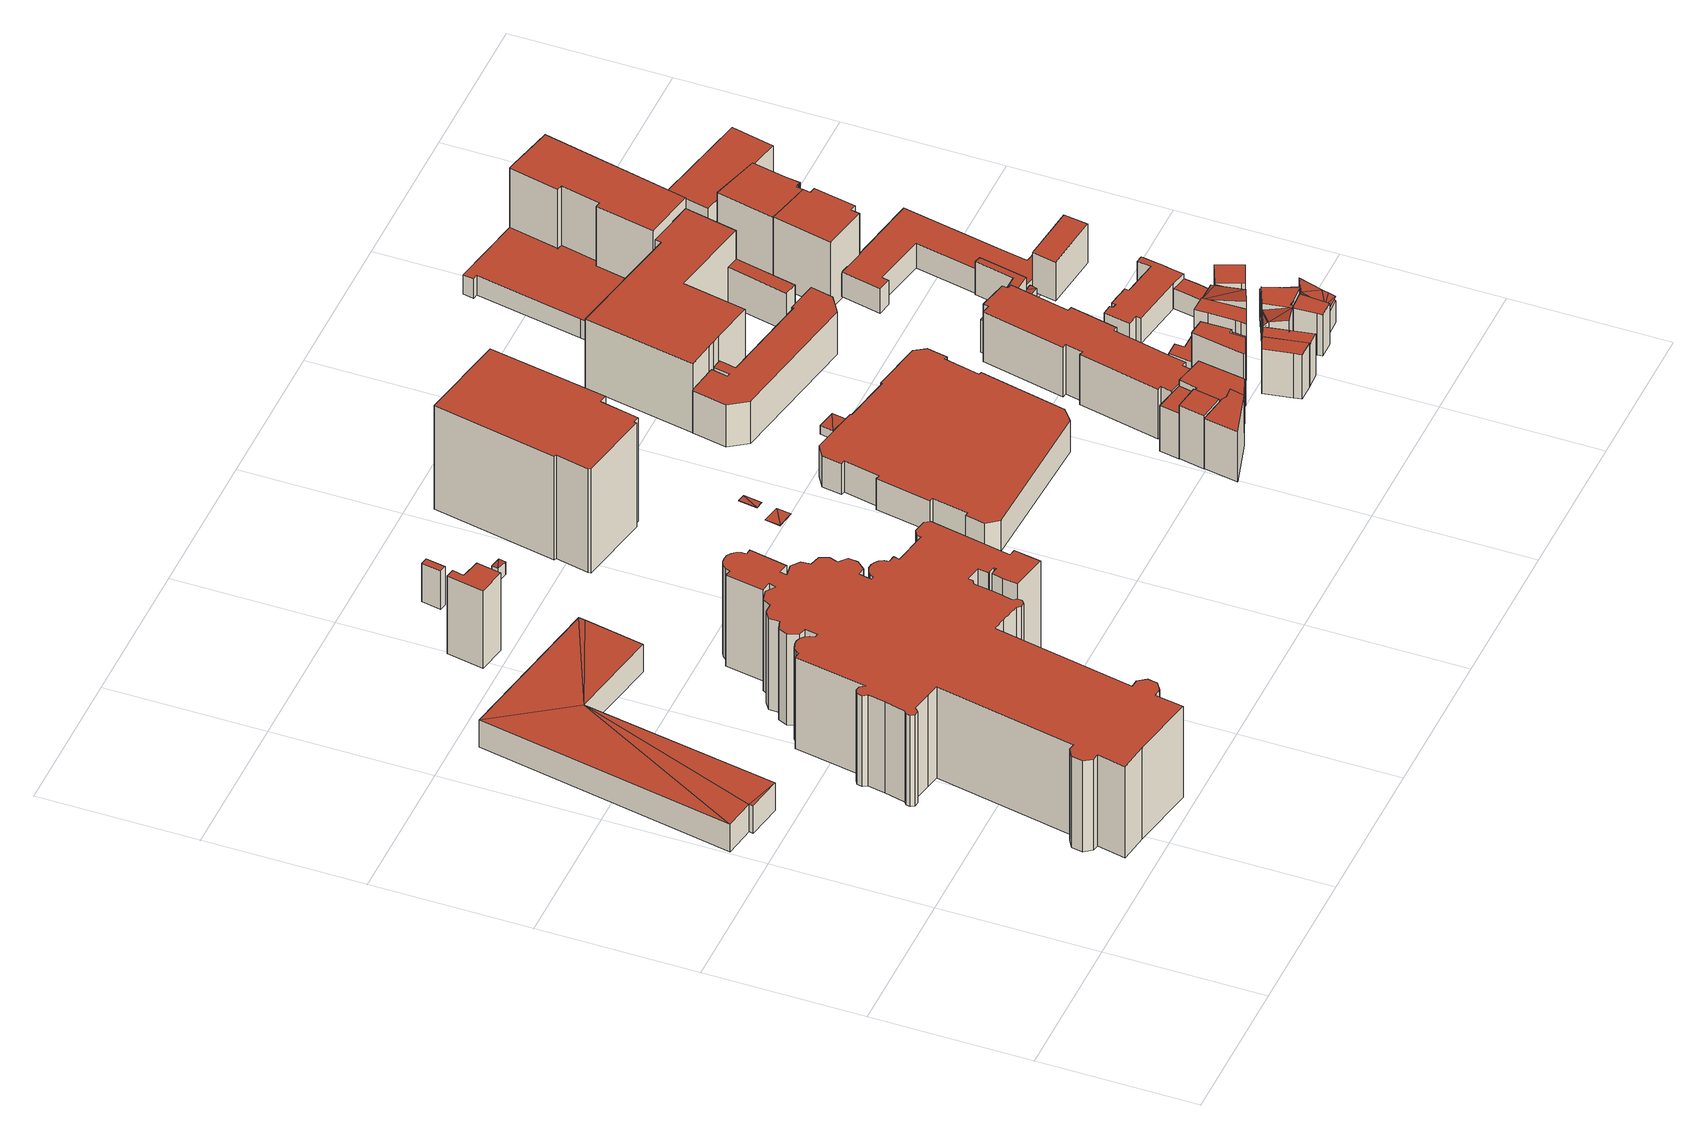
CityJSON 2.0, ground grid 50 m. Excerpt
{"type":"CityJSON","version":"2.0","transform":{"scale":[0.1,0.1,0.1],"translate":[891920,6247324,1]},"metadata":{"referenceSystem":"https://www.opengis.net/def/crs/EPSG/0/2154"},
"CityObjects":{
"building1":{"type":"Building","attributes":{"class":"Building"},"children":["building1-1"]},
"building1-1":{"type":"BuildingPart","parents":["building1"],"geometry":[{"type":"Solid","lod":"2.2","boundaries":[[[[0,1,2]],[[3,2,1]],[[4,5,6]],[[2,6,5]],[[6,2,7]],[[8,7,2]],[[2,3,8]],[[9,10,11,12,13,14,15,16,17]],[[3,1,16,17]],[[1,0,15,16]],[[0,2,14,15]],[[2,5,13,14]],[[5,4,12,13]],[[4,6,11,12]],[[6,7,10,11]],[[7,8,9,10]],[[8,3,17,9]]]],"semantics":{"surfaces":[{"type":"RoofSurface","rf_azimuth":125.26,"rf_slope":0.233},{"type":"GroundSurface"},{"type":"WallSurface","on_footprint_edge":true}],"values":[[0,0,0,0,0,0,0,1,2,2,2,2,2,2,2,2,2]]}}]},
"building2":{"type":"Building","attributes":{"class":"Building"},"children":["building2-1"]},
"building2-1":{"type":"BuildingPart","parents":["building2"],"geometry":[{"type":"Solid","lod":"2.2","boundaries":[[[[18,19,20,21,22,23,24,25,26,27,28,29,30,31,32,33,34,35,36,37,38,39,40,41,42,43,44,45,46,47,48,49,50,51,52,53,54,55,56,57,58,59,60,61,62,63,64,65,66,67,68,69,70,71,72,73,74,75,76,77,78,79,80,81,82,83,84,85,86,87,88,89,90,91,92,93,94,95,96,97,98,99,100,101,102,103,104,105,106,107,108,109,110,111,112,113,114,115,116,117,118,119,120,121,122,123,124,125,126,127,128,129,130,131,132,133,134,135,136,137,138,139,140]],[[141,142,143,144,145,146,147,148,149,150,151,152,153,154,155,156,157,158,159,160,161,162,163,164,165,166,167,168,169,170,171,172,173,174,175,176,177,178,179,180,181,182,183,184,185,186,187,188,189,190,191,192,193,194,195,196,197,198,199,200,201,202,203,204,205,206,207,208,209,210,211,212,213,214,215,216,217,218,219,220,221,222,223,224,225,226,227,228,229,230,231,232,233,234,235,236,237,238,239,240,241,242,243,244,245,246,247,248,249,250,251,252,253,254,255,256,257,258,259,260,261,262,263]],[[263,262,139,140]],[[262,261,138,139]],[[261,260,137,138]],[[260,259,136,137]],[[259,258,135,136]],[[258,257,134,135]],[[257,256,133,134]],[[256,255,132,133]],[[255,254,131,132]],[[254,253,130,131]],[[253,252,129,130]],[[252,251,128,129]],[[251,250,127,128]],[[250,249,126,127]],[[249,248,125,126]],[[248,247,124,125]],[[247,246,123,124]],[[246,245,122,123]],[[245,244,121,122]],[[244,243,120,121]],[[243,242,119,120]],[[242,241,118,119]],[[241,240,117,118]],[[240,239,116,117]],[[239,238,115,116]],[[238,237,114,115]],[[237,236,113,114]],[[236,235,112,113]],[[235,234,111,112]],[[234,233,110,111]],[[233,232,109,110]],[[232,231,108,109]],[[231,230,107,108]],[[230,229,106,107]],[[229,228,105,106]],[[228,227,104,105]],[[227,226,103,104]],[[226,225,102,103]],[[225,224,101,102]],[[224,223,100,101]],[[223,222,99,100]],[[222,221,98,99]],[[221,220,97,98]],[[220,219,96,97]],[[219,218,95,96]],[[218,217,94,95]],[[217,216,93,94]],[[216,215,92,93]],[[215,214,91,92]],[[214,213,90,91]],[[213,212,89,90]],[[212,211,88,89]],[[211,210,87,88]],[[210,209,86,87]],[[209,208,85,86]],[[208,207,84,85]],[[207,206,83,84]],[[206,205,82,83]],[[205,204,81,82]],[[204,203,80,81]],[[203,202,79,80]],[[202,201,78,79]],[[201,200,77,78]],[[200,199,76,77]],[[199,198,75,76]],[[198,197,74,75]],[[197,196,73,74]],[[196,195,72,73]],[[195,194,71,72]],[[194,193,70,71]],[[193,192,69,70]],[[192,191,68,69]],[[191,190,67,68]],[[190,189,66,67]],[[189,188,65,66]],[[188,187,64,65]],[[187,186,63,64]],[[186,185,62,63]],[[185,184,61,62]],[[184,183,60,61]],[[183,182,59,60]],[[182,181,58,59]],[[181,180,57,58]],[[180,179,56,57]],[[179,178,55,56]],[[178,177,54,55]],[[177,176,53,54]],[[176,175,52,53]],[[175,174,51,52]],[[174,173,50,51]],[[173,172,49,50]],[[172,171,48,49]],[[171,170,47,48]],[[170,169,46,47]],[[169,168,45,46]],[[168,167,44,45]],[[167,166,43,44]],[[166,165,42,43]],[[165,164,41,42]],[[164,163,40,41]],[[163,162,39,40]],[[162,161,38,39]],[[161,160,37,38]],[[160,159,36,37]],[[159,158,35,36]],[[158,157,34,35]],[[157,156,33,34]],[[156,155,32,33]],[[155,154,31,32]],[[154,153,30,31]],[[153,152,29,30]],[[152,151,28,29]],[[151,150,27,28]],[[150,149,26,27]],[[149,148,25,26]],[[148,147,24,25]],[[147,146,23,24]],[[146,145,22,23]],[[145,144,21,22]],[[144,143,20,21]],[[143,142,19,20]],[[142,141,18,19]],[[141,263,140,18]]]],"semantics":{"surfaces":[{"type":"GroundSurface"},{"type":"RoofSurface"},{"type":"WallSurface","on_footprint_edge":true}],"values":[[0,1,2,2,2,2,2,2,2,2,2,2,2,2,2,2,2,2,2,2,2,2,2,2,2,2,2,2,2,2,2,2,2,2,2,2,2,2,2,2,2,2,2,2,2,2,2,2,2,2,2,2,2,2,2,2,2,2,2,2,2,2,2,2,2,2,2,2,2,2,2,2,2,2,2,2,2,2,2,2,2,2,2,2,2,2,2,2,2,2,2,2,2,2,2,2,2,2,2,2,2,2,2,2,2,2,2,2,2,2,2,2,2,2,2,2,2,2,2,2,2,2,2,2,2]]}}]},
"building3":{"type":"Building","attributes":{"class":"Building"},"children":["building3-1"]},
"building3-1":{"type":"BuildingPart","parents":["building3"],"geometry":[{"type":"Solid","lod":"2.2","boundaries":[[[[264,265,266,267,268,269]],[[270,271,272,273,274,275]],[[275,274,268,269]],[[274,273,267,268]],[[273,272,266,267]],[[272,271,265,266]],[[271,270,264,265]],[[270,275,269,264]]]],"semantics":{"surfaces":[{"type":"GroundSurface"},{"type":"RoofSurface"},{"type":"WallSurface","on_footprint_edge":true}],"values":[[0,1,2,2,2,2,2,2]]}}]},
"building4":{"type":"Building","attributes":{"class":"Building"},"children":["building4-1"]},
"building4-1":{"type":"BuildingPart","parents":["building4"],"geometry":[{"type":"Solid","lod":"2.2","boundaries":[[[[276,277,278,279]],[[280,281,282,283]],[[283,282,278,279]],[[282,281,277,278]],[[281,280,276,277]],[[280,283,279,276]]]],"semantics":{"surfaces":[{"type":"GroundSurface"},{"type":"RoofSurface"},{"type":"WallSurface","on_footprint_edge":true}],"values":[[0,1,2,2,2,2]]}}]},
"building5":{"type":"Building","attributes":{"class":"Building"},"children":["building5-1"]},
"building5-1":{"type":"BuildingPart","parents":["building5"],"geometry":[{"type":"Solid","lod":"2.2","boundaries":[[[[284,285,286]],[[287,284,286]],[[288,289,290,291]],[[286,285,290,291]],[[285,284,289,290]],[[284,287,288,289]],[[287,286,291,288]]]],"semantics":{"surfaces":[{"type":"RoofSurface","rf_azimuth":317.33,"rf_slope":3.71},{"type":"GroundSurface"},{"type":"WallSurface","on_footprint_edge":true}],"values":[[0,0,1,2,2,2,2]]}}]},
"building6":{"type":"Building","attributes":{"class":"Building"},"children":["building6-1"]},
"building6-1":{"type":"BuildingPart","parents":["building6"],"geometry":[{"type":"Solid","lod":"2.2","boundaries":[[[[292,293,294]],[[295,294,293]],[[294,292,296,295]],[[293,296,295]],[[293,292,296]]]],"semantics":{"surfaces":[{"type":"RoofSurface","rf_azimuth":66.83,"rf_slope":0.233},{"type":"GroundSurface"},{"type":"WallSurface","on_footprint_edge":true}],"values":[[0,0,1,2,2]]}}]},
"building7":{"type":"Building","attributes":{"class":"Building"},"children":["building7-1"]},
"building7-1":{"type":"BuildingPart","parents":["building7"],"geometry":[{"type":"Solid","lod":"2.2","boundaries":[[[[297,298,299]],[[300,297,299]],[[301,302,303,304]],[[299,298,303,304]],[[298,297,302,303]],[[297,300,301,302]],[[300,299,304,301]]]],"semantics":{"surfaces":[{"type":"RoofSurface","rf_azimuth":113.19,"rf_slope":0.456},{"type":"GroundSurface"},{"type":"WallSurface","on_footprint_edge":true}],"values":[[0,0,1,2,2,2,2]]}}]},
"building8":{"type":"Building","attributes":{"class":"Building"},"children":["building8-1"]},
"building8-1":{"type":"BuildingPart","parents":["building8"],"geometry":[{"type":"Solid","lod":"2.2","boundaries":[[[[305,306,307,308,309,310,311,312,313,314,315]],[[316,317,318,319,320,321,322,323,324,325,326]],[[326,325,314,315]],[[325,324,313,314]],[[324,323,312,313]],[[323,322,311,312]],[[322,321,310,311]],[[321,320,309,310]],[[320,319,308,309]],[[319,318,307,308]],[[318,317,306,307]],[[317,316,305,306]],[[316,326,315,305]]]],"semantics":{"surfaces":[{"type":"GroundSurface"},{"type":"RoofSurface"},{"type":"WallSurface","on_footprint_edge":true}],"values":[[0,1,2,2,2,2,2,2,2,2,2,2,2]]}}]},
"building9":{"type":"Building","attributes":{"class":"Building"},"children":["building9-1"]},
"building9-1":{"type":"BuildingPart","parents":["building9"],"geometry":[{"type":"Solid","lod":"2.2","boundaries":[[[[327,328,329,330,331,332,333,334,335,336,337,338,339,340,341,342,343,344,345,346,347,348,349,350]],[[351,352,353,354,355,356,357,358,359,360,361,362,363,364,365,366,367,368,369,370,371,372,373,374]],[[374,373,349,350]],[[373,372,348,349]],[[372,371,347,348]],[[371,370,346,347]],[[370,369,345,346]],[[369,368,344,345]],[[368,367,343,344]],[[367,366,342,343]],[[366,365,341,342]],[[365,364,340,341]],[[364,363,339,340]],[[363,362,338,339]],[[362,361,337,338]],[[361,360,336,337]],[[360,359,335,336]],[[359,358,334,335]],[[358,357,333,334]],[[357,356,332,333]],[[356,355,331,332]],[[355,354,330,331]],[[354,353,329,330]],[[353,352,328,329]],[[352,351,327,328]],[[351,374,350,327]]]],"semantics":{"surfaces":[{"type":"GroundSurface"},{"type":"RoofSurface"},{"type":"WallSurface","on_footprint_edge":true}],"values":[[0,1,2,2,2,2,2,2,2,2,2,2,2,2,2,2,2,2,2,2,2,2,2,2,2,2]]}}]},
"building10":{"type":"Building","attributes":{"class":"Building"},"children":["building10-1"]},
"building10-1":{"type":"BuildingPart","parents":["building10"],"geometry":[{"type":"Solid","lod":"2.2","boundaries":[[[[375,376,377,378,379,380]],[[381,382,383,384,385,386]],[[386,385,379,380]],[[385,384,378,379]],[[384,383,377,378]],[[383,382,376,377]],[[382,381,375,376]],[[381,386,380,375]]]],"semantics":{"surfaces":[{"type":"GroundSurface"},{"type":"RoofSurface"},{"type":"WallSurface","on_footprint_edge":true}],"values":[[0,1,2,2,2,2,2,2]]}}]},
"building11":{"type":"Building","attributes":{"class":"Building"},"children":["building11-1"]},
"building11-1":{"type":"BuildingPart","parents":["building11"],"geometry":[{"type":"Solid","lod":"2.2","boundaries":[[[[387,388,389,390]],[[391,392,393,394]],[[394,393,389,390]],[[393,392,388,389]],[[392,391,387,388]],[[391,394,390,387]]]],"semantics":{"surfaces":[{"type":"GroundSurface"},{"type":"RoofSurface"},{"type":"WallSurface","on_footprint_edge":true}],"values":[[0,1,2,2,2,2]]}}]},
"building12":{"type":"Building","attributes":{"class":"Building"},"children":["building12-1"]},
"building12-1":{"type":"BuildingPart","parents":["building12"],"geometry":[{"type":"Solid","lod":"2.2","boundaries":[[[[395,396,397]],[[398,395,397]],[[399,400,401,402]],[[397,396,401,402]],[[396,395,400,401]],[[395,398,399,400]],[[398,397,402,399]]]],"semantics":{"surfaces":[{"type":"RoofSurface","rf_azimuth":354.55,"rf_slope":1.18},{"type":"GroundSurface"},{"type":"WallSurface","on_footprint_edge":true}],"values":[[0,0,1,2,2,2,2]]}}]},
"building13":{"type":"Building","attributes":{"class":"Building"},"children":["building13-1"]},
"building13-1":{"type":"BuildingPart","parents":["building13"],"geometry":[{"type":"Solid","lod":"2.2","boundaries":[[[[403,404,405,406,407]],[[408,409,410,411,412]],[[412,411,406,407]],[[411,410,405,406]],[[410,409,404,405]],[[409,408,403,404]],[[408,412,407,403]]]],"semantics":{"surfaces":[{"type":"GroundSurface"},{"type":"RoofSurface"},{"type":"WallSurface","on_footprint_edge":true}],"values":[[0,1,2,2,2,2,2]]}}]},
"building14":{"type":"Building","attributes":{"class":"Building"},"children":["building14-1"]},
"building14-1":{"type":"BuildingPart","parents":["building14"],"geometry":[{"type":"Solid","lod":"2.2","boundaries":[[[[413,414,415,416,417,418,419,420,421,422,423]],[[383,424,425,426,427,428,429,430,386,385,384]],[[384,385,422,423]],[[385,386,421,422]],[[386,430,420,421]],[[430,429,419,420]],[[429,428,418,419]],[[428,427,417,418]],[[427,426,416,417]],[[426,425,415,416]],[[425,424,414,415]],[[424,383,413,414]],[[383,384,423,413]]]],"semantics":{"surfaces":[{"type":"GroundSurface"},{"type":"RoofSurface"},{"type":"WallSurface","on_footprint_edge":true}],"values":[[0,1,2,2,2,2,2,2,2,2,2,2,2]]}}]},
"building15":{"type":"Building","attributes":{"class":"Building"},"children":["building15-1"]},
"building15-1":{"type":"BuildingPart","parents":["building15"],"geometry":[{"type":"Solid","lod":"2.2","boundaries":[[[[431,432,433,434,435,436,437,438,439,440,441,442,443,444,445,446,447,448]],[[449,450,451,452,453,454,455,456,457,458,459,460,461,462,463,464,465,466]],[[466,465,447,448]],[[465,464,446,447]],[[464,463,445,446]],[[463,462,444,445]],[[462,461,443,444]],[[461,460,442,443]],[[460,459,441,442]],[[459,458,440,441]],[[458,457,439,440]],[[457,456,438,439]],[[456,455,437,438]],[[455,454,436,437]],[[454,453,435,436]],[[453,452,434,435]],[[452,451,433,434]],[[451,450,432,433]],[[450,449,431,432]],[[449,466,448,431]]]],"semantics":{"surfaces":[{"type":"GroundSurface"},{"type":"RoofSurface"},{"type":"WallSurface","on_footprint_edge":true}],"values":[[0,1,2,2,2,2,2,2,2,2,2,2,2,2,2,2,2,2,2,2]]}}]},
"building16":{"type":"Building","attributes":{"class":"Building"},"children":["building16-1"]},
"building16-1":{"type":"BuildingPart","parents":["building16"],"geometry":[{"type":"Solid","lod":"2.2","boundaries":[[[[467,468,469,470,471,472,473]],[[474,475,476,477,478,479,480]],[[480,479,472,473]],[[479,478,471,472]],[[478,477,470,471]],[[477,476,469,470]],[[476,475,468,469]],[[475,474,467,468]],[[474,480,473,467]]]],"semantics":{"surfaces":[{"type":"GroundSurface"},{"type":"RoofSurface"},{"type":"WallSurface","on_footprint_edge":true}],"values":[[0,1,2,2,2,2,2,2,2]]}}]},
"building17":{"type":"Building","attributes":{"class":"Building"},"children":["building17-1"]},
"building17-1":{"type":"BuildingPart","parents":["building17"],"geometry":[{"type":"Solid","lod":"2.2","boundaries":[[[[481,482,483,484,485,486,487]],[[488,489,490,491,492,493,494]],[[494,493,486,487]],[[493,492,485,486]],[[492,491,484,485]],[[491,490,483,484]],[[490,489,482,483]],[[489,488,481,482]],[[488,494,487,481]]]],"semantics":{"surfaces":[{"type":"GroundSurface"},{"type":"RoofSurface"},{"type":"WallSurface","on_footprint_edge":true}],"values":[[0,1,2,2,2,2,2,2,2]]}}]},
"building18":{"type":"Building","attributes":{"class":"Building"},"children":["building18-1"]},
"building18-1":{"type":"BuildingPart","parents":["building18"],"geometry":[{"type":"Solid","lod":"2.2","boundaries":[[[[495,496,497,498,499,500,501,502,503,504,505,506,507,508,509,510,511,512,513,514,515,516,517,518]],[[519,520,521,522,523,524,525,526,527,528,529,530,531,532,533,534,535,536,537,538,539,540,541,542]],[[542,541,517,518]],[[541,540,516,517]],[[540,539,515,516]],[[539,538,514,515]],[[538,537,513,514]],[[537,536,512,513]],[[536,535,511,512]],[[535,534,510,511]],[[534,533,509,510]],[[533,532,508,509]],[[532,531,507,508]],[[531,530,506,507]],[[530,529,505,506]],[[529,528,504,505]],[[528,527,503,504]],[[527,526,502,503]],[[526,525,501,502]],[[525,524,500,501]],[[524,523,499,500]],[[523,522,498,499]],[[522,521,497,498]],[[521,520,496,497]],[[520,519,495,496]],[[519,542,518,495]]]],"semantics":{"surfaces":[{"type":"GroundSurface"},{"type":"RoofSurface"},{"type":"WallSurface","on_footprint_edge":true}],"values":[[0,1,2,2,2,2,2,2,2,2,2,2,2,2,2,2,2,2,2,2,2,2,2,2,2,2]]}}]},
"building19":{"type":"Building","attributes":{"class":"Building"},"children":["building19-1"]},
"building19-1":{"type":"BuildingPart","parents":["building19"],"geometry":[{"type":"Solid","lod":"2.2","boundaries":[[[[543,544,545,546,547,548,549,550,551]],[[552,553,554,555,556,557,558,559,560]],[[560,559,550,551]],[[559,558,549,550]],[[558,557,548,549]],[[557,556,547,548]],[[556,555,546,547]],[[555,554,545,546]],[[554,553,544,545]],[[553,552,543,544]],[[552,560,551,543]]]],"semantics":{"surfaces":[{"type":"GroundSurface"},{"type":"RoofSurface"},{"type":"WallSurface","on_footprint_edge":true}],"values":[[0,1,2,2,2,2,2,2,2,2,2]]}}]},
"building20":{"type":"Building","attributes":{"class":"Building"},"children":["building20-1"]},
"building20-1":{"type":"BuildingPart","parents":["building20"],"geometry":[{"type":"Solid","lod":"2.2","boundaries":[[[[561,562,563,564,565,566,567,568]],[[569,570,571,572,573,574,575,576]],[[576,575,567,568]],[[575,574,566,567]],[[574,573,565,566]],[[573,572,564,565]],[[572,571,563,564]],[[571,570,562,563]],[[570,569,561,562]],[[569,576,568,561]]]],"semantics":{"surfaces":[{"type":"GroundSurface"},{"type":"RoofSurface"},{"type":"WallSurface","on_footprint_edge":true}],"values":[[0,1,2,2,2,2,2,2,2,2]]}}]},
"building21":{"type":"Building","attributes":{"class":"Building"},"children":["building21-1"]},
"building21-1":{"type":"BuildingPart","parents":["building21"],"geometry":[{"type":"Solid","lod":"2.2","boundaries":[[[[577,578,579,580,581,582,583]],[[584,585,586,587,588,589,590]],[[590,589,582,583]],[[589,588,581,582]],[[588,587,580,581]],[[587,586,579,580]],[[586,585,578,579]],[[585,584,577,578]],[[584,590,583,577]]]],"semantics":{"surfaces":[{"type":"GroundSurface"},{"type":"RoofSurface"},{"type":"WallSurface","on_footprint_edge":true}],"values":[[0,1,2,2,2,2,2,2,2]]}}]},
"building22":{"type":"Building","attributes":{"class":"Building"},"children":["building22-1"]},
"building22-1":{"type":"BuildingPart","parents":["building22"],"geometry":[{"type":"Solid","lod":"2.2","boundaries":[[[[591,592,593,594,595,596,597,598,599,600,601]],[[602,603,604,605,606,607,608,609,610,611,612]],[[612,611,600,601]],[[611,610,599,600]],[[610,609,598,599]],[[609,608,597,598]],[[608,607,596,597]],[[607,606,595,596]],[[606,605,594,595]],[[605,604,593,594]],[[604,603,592,593]],[[603,602,591,592]],[[602,612,601,591]]]],"semantics":{"surfaces":[{"type":"GroundSurface"},{"type":"RoofSurface"},{"type":"WallSurface","on_footprint_edge":true}],"values":[[0,1,2,2,2,2,2,2,2,2,2,2,2]]}}]},
"building23":{"type":"Building","attributes":{"class":"Building"},"children":["building23-1"]},
"building23-1":{"type":"BuildingPart","parents":["building23"],"geometry":[{"type":"MultiSurface","lod":"2.2","boundaries":[[[613,614,615]],[[616,615,614]],[[617,618,619]],[[620,617,619]],[[621,622,623,624,625,626]],[[619,614,625,626]],[[614,613,624,625]],[[613,615,623,624]],[[615,617,622,623]],[[617,620,621,622]],[[620,619,626,621]]],"semantics":{"surfaces":[{"type":"RoofSurface","rf_azimuth":112.11,"rf_slope":16.9},{"type":"RoofSurface","rf_azimuth":100.33,"rf_slope":16.42},{"type":"GroundSurface"},{"type":"WallSurface","on_footprint_edge":true}],"values":[0,0,1,1,2,3,3,3,3,3,3]}}]},
"building24":{"type":"Building","attributes":{"class":"Building"},"children":["building24-1"]},
"building24-1":{"type":"BuildingPart","parents":["building24"],"geometry":[{"type":"Solid","lod":"2.2","boundaries":[[[[627,628,629,630,631,632,633]],[[634,635,636,637,638,639,640]],[[640,639,632,633]],[[639,638,631,632]],[[638,637,630,631]],[[637,636,629,630]],[[636,635,628,629]],[[635,634,627,628]],[[634,640,633,627]]]],"semantics":{"surfaces":[{"type":"GroundSurface"},{"type":"RoofSurface"},{"type":"WallSurface","on_footprint_edge":true}],"values":[[0,1,2,2,2,2,2,2,2]]}}]},
"building25":{"type":"Building","attributes":{"class":"Building"},"children":["building25-1"]},
"building25-1":{"type":"BuildingPart","parents":["building25"],"geometry":[{"type":"Solid","lod":"2.2","boundaries":[[[[641,642,643,644,645,646]],[[647,648,649,650,651,652]],[[652,651,645,646]],[[651,650,644,645]],[[650,649,643,644]],[[649,648,642,643]],[[648,647,641,642]],[[647,652,646,641]]]],"semantics":{"surfaces":[{"type":"GroundSurface"},{"type":"RoofSurface"},{"type":"WallSurface","on_footprint_edge":true}],"values":[[0,1,2,2,2,2,2,2]]}}]},
"building26":{"type":"Building","attributes":{"class":"Building"},"children":["building26-1"]},
"building26-1":{"type":"BuildingPart","parents":["building26"],"geometry":[{"type":"Solid","lod":"2.2","boundaries":[[[[653,654,655]],[[656,655,654]],[[657,655,656]],[[658,659,660,661,662]],[[657,656,661,662]],[[656,654,660,661]],[[654,653,659,660]],[[653,655,658,659]],[[655,657,662,658]]]],"semantics":{"surfaces":[{"type":"RoofSurface","rf_azimuth":93.07,"rf_slope":14.26},{"type":"GroundSurface"},{"type":"WallSurface","on_footprint_edge":true}],"values":[[0,0,0,1,2,2,2,2,2]]}}]},
"building27":{"type":"Building","attributes":{"class":"Building"},"children":["building27-1"]},
"building27-1":{"type":"BuildingPart","parents":["building27"],"geometry":[{"type":"Solid","lod":"2.2","boundaries":[[[[663,664,665,666,667,668,669,670,671]],[[672,673,674,675,676,677,678,679,680]],[[680,679,670,671]],[[679,678,669,670]],[[678,677,668,669]],[[677,676,667,668]],[[676,675,666,667]],[[675,674,665,666]],[[674,673,664,665]],[[673,672,663,664]],[[672,680,671,663]]]],"semantics":{"surfaces":[{"type":"GroundSurface"},{"type":"RoofSurface"},{"type":"WallSurface","on_footprint_edge":true}],"values":[[0,1,2,2,2,2,2,2,2,2,2]]}}]},
"building28":{"type":"Building","attributes":{"class":"Building"},"children":["building28-1"]},
"building28-1":{"type":"BuildingPart","parents":["building28"],"geometry":[{"type":"MultiSurface","lod":"2.2","boundaries":[[[681,682,683]],[[684,683,682]],[[685,683,684]],[[686,683,687]],[[685,687,683]],[[687,685,688]],[[689,690,691,692,693,694,695,696]],[[688,685,695,696]],[[685,684,694,695]],[[684,697,693,694]],[[697,698,692,693]],[[698,683,691,692]],[[683,686,690,691]],[[686,687,689,690]],[[687,688,696,689]]],"semantics":{"surfaces":[{"type":"RoofSurface","rf_azimuth":266.05,"rf_slope":12.25},{"type":"GroundSurface"},{"type":"WallSurface","on_footprint_edge":true}],"values":[0,0,0,0,0,0,1,2,2,2,2,2,2,2,2]}}]},
"building29":{"type":"Building","attributes":{"class":"Building"},"children":["building29-1"]},
"building29-1":{"type":"BuildingPart","parents":["building29"],"geometry":[{"type":"Solid","lod":"2.2","boundaries":[[[[699,700,701]],[[701,702,699]],[[703,699,704]],[[702,704,699]],[[705,706,707,708,709,710]],[[702,701,709,710]],[[701,700,708,709]],[[700,699,707,708]],[[699,703,706,707]],[[703,704,705,706]],[[704,702,710,705]]]],"semantics":{"surfaces":[{"type":"RoofSurface","rf_azimuth":294.36,"rf_slope":16.89},{"type":"GroundSurface"},{"type":"WallSurface","on_footprint_edge":true}],"values":[[0,0,0,0,1,2,2,2,2,2,2]]}}]},
"building30":{"type":"Building","attributes":{"class":"Building"},"children":["building30-1"]},
"building30-1":{"type":"BuildingPart","parents":["building30"],"geometry":[{"type":"Solid","lod":"2.2","boundaries":[[[[711,712,713]],[[714,711,715]],[[713,715,711]],[[716,717,718,719,720]],[[713,712,719,720]],[[712,711,718,719]],[[711,714,717,718]],[[714,715,716,717]],[[715,713,720,716]]]],"semantics":{"surfaces":[{"type":"RoofSurface","rf_azimuth":118.86,"rf_slope":17.18},{"type":"GroundSurface"},{"type":"WallSurface","on_footprint_edge":true}],"values":[[0,0,0,1,2,2,2,2,2]]}}]},
"building31":{"type":"Building","attributes":{"class":"Building"},"children":["building31-1"]},
"building31-1":{"type":"BuildingPart","parents":["building31"],"geometry":[{"type":"Solid","lod":"2.2","boundaries":[[[[721,722,723,724,725,726,727,728,729]],[[730,731,732,733,734,735,736,737,738]],[[738,737,728,729]],[[737,736,727,728]],[[736,735,726,727]],[[735,734,725,726]],[[734,733,724,725]],[[733,732,723,724]],[[732,731,722,723]],[[731,730,721,722]],[[730,738,729,721]]]],"semantics":{"surfaces":[{"type":"GroundSurface"},{"type":"RoofSurface"},{"type":"WallSurface","on_footprint_edge":true}],"values":[[0,1,2,2,2,2,2,2,2,2,2]]}}]},
"building32":{"type":"Building","attributes":{"class":"Building"},"children":["building32-1"]},
"building32-1":{"type":"BuildingPart","parents":["building32"],"geometry":[{"type":"Solid","lod":"2.2","boundaries":[[[[739,740,741,742,743,744,745,746,747,748,749,750,751,752,753,754,755,756,757,758]],[[759,760,761,762,763,764,765,766,767,768,769,770,771,772,773,774,775,776,777,778]],[[778,777,757,758]],[[777,776,756,757]],[[776,775,755,756]],[[775,774,754,755]],[[774,773,753,754]],[[773,772,752,753]],[[772,771,751,752]],[[771,770,750,751]],[[770,769,749,750]],[[769,768,748,749]],[[768,767,747,748]],[[767,766,746,747]],[[766,765,745,746]],[[765,764,744,745]],[[764,763,743,744]],[[763,762,742,743]],[[762,761,741,742]],[[761,760,740,741]],[[760,759,739,740]],[[759,778,758,739]]]],"semantics":{"surfaces":[{"type":"GroundSurface"},{"type":"RoofSurface"},{"type":"WallSurface","on_footprint_edge":true}],"values":[[0,1,2,2,2,2,2,2,2,2,2,2,2,2,2,2,2,2,2,2,2,2]]}}]},
"building33":{"type":"Building","attributes":{"class":"Building"},"children":["building33-1"]},
"building33-1":{"type":"BuildingPart","parents":["building33"],"geometry":[{"type":"Solid","lod":"2.2","boundaries":[[[[779,780,781,782]],[[783,784,785,786]],[[786,785,781,782]],[[785,784,780,781]],[[784,783,779,780]],[[783,786,782,779]]]],"semantics":{"surfaces":[{"type":"GroundSurface"},{"type":"RoofSurface"},{"type":"WallSurface","on_footprint_edge":true}],"values":[[0,1,2,2,2,2]]}}]},
"building34":{"type":"Building","attributes":{"class":"Building"},"children":["building34-1"]},
"building34-1":{"type":"BuildingPart","parents":["building34"],"geometry":[{"type":"Solid","lod":"2.2","boundaries":[[[[787,788,789,790,791]],[[792,793,794,795,796]],[[796,795,790,791]],[[795,794,789,790]],[[794,793,788,789]],[[793,792,787,788]],[[792,796,791,787]]]],"semantics":{"surfaces":[{"type":"GroundSurface"},{"type":"RoofSurface"},{"type":"WallSurface","on_footprint_edge":true}],"values":[[0,1,2,2,2,2,2]]}}]},
"building35":{"type":"Building","attributes":{"class":"Building"},"children":["building35-1"]},
"building35-1":{"type":"BuildingPart","parents":["building35"],"geometry":[{"type":"Solid","lod":"2.2","boundaries":[[[[797,798,799,800,801,802,803,804,805,806,807,808,809]],[[810,811,812,813,814,815,816,817,818,819,820,821,822]],[[822,821,808,809]],[[821,820,807,808]],[[820,819,806,807]],[[819,818,805,806]],[[818,817,804,805]],[[817,816,803,804]],[[816,815,802,803]],[[815,814,801,802]],[[814,813,800,801]],[[813,812,799,800]],[[812,811,798,799]],[[811,810,797,798]],[[810,822,809,797]]]],"semantics":{"surfaces":[{"type":"GroundSurface"},{"type":"RoofSurface"},{"type":"WallSurface","on_footprint_edge":true}],"values":[[0,1,2,2,2,2,2,2,2,2,2,2,2,2,2]]}}]},
"building36":{"type":"Building","attributes":{"class":"Building"},"children":["building36-1"]},
"building36-1":{"type":"BuildingPart","parents":["building36"],"geometry":[{"type":"Solid","lod":"2.2","boundaries":[[[[823,824,825,826,827]],[[828,829,830,831,832]],[[832,831,826,827]],[[831,830,825,826]],[[830,829,824,825]],[[829,828,823,824]],[[828,832,827,823]]]],"semantics":{"surfaces":[{"type":"GroundSurface"},{"type":"RoofSurface"},{"type":"WallSurface","on_footprint_edge":true}],"values":[[0,1,2,2,2,2,2]]}}]},
"building37":{"type":"Building","attributes":{"class":"Building"},"children":["building37-1"]},
"building37-1":{"type":"BuildingPart","parents":["building37"],"geometry":[{"type":"Solid","lod":"2.2","boundaries":[[[[833,834,835]],[[835,834,836]],[[837,836,834]],[[838,839,840,841,842]],[[837,834,841,842]],[[834,833,840,841]],[[833,835,839,840]],[[835,836,838,839]],[[836,837,842,838]]]],"semantics":{"surfaces":[{"type":"RoofSurface","rf_azimuth":260.8,"rf_slope":8.86},{"type":"GroundSurface"},{"type":"WallSurface","on_footprint_edge":true}],"values":[[0,0,0,1,2,2,2,2,2]]}}]},
"building38":{"type":"Building","attributes":{"class":"Building"},"children":["building38-1"]},
"building38-1":{"type":"BuildingPart","parents":["building38"],"geometry":[{"type":"Solid","lod":"2.2","boundaries":[[[[843,844,845,846,847,848,849,850,851,852,853,854,855,856,857,858,859]],[[860,861,862,863,864,865,866,867,868,869,870,871,872,873,874,875,876]],[[876,875,858,859]],[[875,874,857,858]],[[874,873,856,857]],[[873,872,855,856]],[[872,871,854,855]],[[871,870,853,854]],[[870,869,852,853]],[[869,868,851,852]],[[868,867,850,851]],[[867,866,849,850]],[[866,865,848,849]],[[865,864,847,848]],[[864,863,846,847]],[[863,862,845,846]],[[862,861,844,845]],[[861,860,843,844]],[[860,876,859,843]]]],"semantics":{"surfaces":[{"type":"GroundSurface"},{"type":"RoofSurface"},{"type":"WallSurface","on_footprint_edge":true}],"values":[[0,1,2,2,2,2,2,2,2,2,2,2,2,2,2,2,2,2,2]]}}]},
"building39":{"type":"Building","attributes":{"class":"Building"},"children":["building39-1"]},
"building39-1":{"type":"BuildingPart","parents":["building39"],"geometry":[{"type":"Solid","lod":"2.2","boundaries":[[[[877,878,879,880]],[[881,882,883,884]],[[884,883,879,880]],[[883,882,878,879]],[[882,881,877,878]],[[881,884,880,877]]]],"semantics":{"surfaces":[{"type":"GroundSurface"},{"type":"RoofSurface"},{"type":"WallSurface","on_footprint_edge":true}],"values":[[0,1,2,2,2,2]]}}]},
"building40":{"type":"Building","attributes":{"class":"Building"},"children":["building40-1"]},
"building40-1":{"type":"BuildingPart","parents":["building40"],"geometry":[{"type":"Solid","lod":"2.2","boundaries":[[[[885,886,887,888,889,890,891,892,893,894]],[[895,896,897,898,899,900,901,902,903,904]],[[904,903,893,894]],[[903,902,892,893]],[[902,901,891,892]],[[901,900,890,891]],[[900,899,889,890]],[[899,898,888,889]],[[898,897,887,888]],[[897,896,886,887]],[[896,895,885,886]],[[895,904,894,885]]]],"semantics":{"surfaces":[{"type":"GroundSurface"},{"type":"RoofSurface"},{"type":"WallSurface","on_footprint_edge":true}],"values":[[0,1,2,2,2,2,2,2,2,2,2,2]]}}]},
"building41":{"type":"Building","attributes":{"class":"Building"},"children":["building41-1"]},
"building41-1":{"type":"BuildingPart","parents":["building41"],"geometry":[{"type":"Solid","lod":"2.2","boundaries":[[[[599,905,906,907,908,909,910,911,912]],[[913,914,915,916,917,918,919,920,921]],[[921,920,911,912]],[[920,919,910,911]],[[919,918,909,910]],[[918,917,908,909]],[[917,916,907,908]],[[916,915,906,907]],[[915,914,905,906]],[[914,913,599,905]],[[913,921,912,599]]]],"semantics":{"surfaces":[{"type":"GroundSurface"},{"type":"RoofSurface"},{"type":"WallSurface","on_footprint_edge":true}],"values":[[0,1,2,2,2,2,2,2,2,2,2]]}}]},
"building42":{"type":"Building","attributes":{"class":"Building"},"children":["building42-1"]},
"building42-1":{"type":"BuildingPart","parents":["building42"],"geometry":[{"type":"Solid","lod":"2.2","boundaries":[[[[922,923,924,925,926,927,928,929,930,931]],[[932,933,934,935,936,937,938,939,940,941]],[[941,940,930,931]],[[940,939,929,930]],[[939,938,928,929]],[[938,937,927,928]],[[937,936,926,927]],[[936,935,925,926]],[[935,934,924,925]],[[934,933,923,924]],[[933,932,922,923]],[[932,941,931,922]]]],"semantics":{"surfaces":[{"type":"GroundSurface"},{"type":"RoofSurface"},{"type":"WallSurface","on_footprint_edge":true}],"values":[[0,1,2,2,2,2,2,2,2,2,2,2]]}}]},
"building43":{"type":"Building","attributes":{"class":"Building"},"children":["building43-1"]},
"building43-1":{"type":"BuildingPart","parents":["building43"],"geometry":[{"type":"Solid","lod":"2.2","boundaries":[[[[942,943,944,945]],[[946,947,948,949]],[[949,948,944,945]],[[948,947,943,944]],[[947,946,942,943]],[[946,949,945,942]]]],"semantics":{"surfaces":[{"type":"GroundSurface"},{"type":"RoofSurface"},{"type":"WallSurface","on_footprint_edge":true}],"values":[[0,1,2,2,2,2]]}}]}
},
"vertices":[
[628,1628,104],[665,1818,103],[329,1685,103],[668,1838,103],[106,1088,104],[219,1067,105],[108,1101,104],[9,1117,104],[161,1932,102],[161,1932,4],[9,1117,4],[108,1101,4],[106,1088,4],[219,1067,4],[329,1685,4],[628,1628,4],[665,1818,4],[668,1838,4],
[793,1011,78],[800,1051,78],[825,1048,78],[848,1074,78],[851,1105,78],[826,1126,78],[835,1154,78],[823,1182,78],[790,1191,78],[787,1221,78],[761,1242,78],[722,1236,78],[726,1257,78],[758,1251,78],[781,1371,78],[765,1373,78],[762,1374,78],[763,1389,78],[758,1403,78],[748,1414,78],[736,1422,78],[721,1424,78],[706,1422,78],[694,1415,78],[684,1404,78],[679,1389,78],[676,1389,78],[658,1393,78],[638,1273,78],[669,1267,78],[664,1245,78],[634,1266,78],[601,1258,78],[586,1231,78],[555,1231,78],[532,1213,78],[530,1180,78],[502,1171,78],[489,1142,78],[500,1107,78],[525,1102,78],[519,1062,78],[507,1064,78],[504,1079,78],[496,1092,78],[485,1101,78],[471,1106,78],[456,1105,78],[442,1100,78],[431,1090,78],[425,1080,78],[405,1083,78],[366,855,78],[356,871,78],[340,874,78],[327,865,78],[324,849,78],[333,835,78],[323,780,78],[309,715,78],[298,707,78],[296,693,78],[304,682,78],[317,680,78],[328,688,78],[329,692,78],[394,680,78],[436,671,78],[351,226,78],[331,230,78],[302,212,78],[296,176,78],[315,151,78],[335,148,78],[318,58,78],[409,44,78],[617,5,78],[631,95,78],[656,92,78],[682,109,78],[687,140,78],[668,166,78],[643,168,78],[728,614,78],[773,607,78],[833,592,78],[842,581,78],[856,580,78],[867,589,78],[868,604,78],[859,615,78],[872,673,78],[882,740,78],[894,749,78],[896,762,78],[945,753,78],[939,719,78],[944,718,78],[966,714,78],[965,706,78],[942,710,78],[934,674,78],[926,627,78],[1041,604,78],[1048,649,78],[1056,689,78],[1034,693,78],[1083,950,78],[1072,967,78],[1032,975,78],[1014,963,78],[1012,951,78],[901,971,78],[905,990,78],[882,994,78],[880,1008,78],[873,1021,78],[863,1030,78],[850,1035,78],[836,1036,78],[822,1031,78],[811,1022,78],[803,1009,78],[793,1011,412],[800,1051,412],[825,1048,412],[848,1074,412],[851,1105,412],[826,1126,412],[835,1154,412],[823,1182,412],[790,1191,412],[787,1221,412],[761,1242,412],[722,1236,412],[726,1257,412],[758,1251,412],[781,1371,412],[765,1373,412],[762,1374,412],[763,1389,412],[758,1403,412],[748,1414,412],[736,1422,412],[721,1424,412],[706,1422,412],[694,1415,412],[684,1404,412],[679,1389,412],[676,1389,412],[658,1393,412],[638,1273,412],[669,1267,412],[664,1245,412],[634,1266,412],[601,1258,412],[586,1231,412],[555,1231,412],[532,1213,412],[530,1180,412],[502,1171,412],[489,1142,412],[500,1107,412],[525,1102,412],[519,1062,412],[507,1064,412],[504,1079,412],[496,1092,412],[485,1101,412],[471,1106,412],[456,1105,412],[442,1100,412],[431,1090,412],[425,1080,412],[405,1083,412],[366,855,412],[356,871,412],[340,874,412],[327,865,412],[324,849,412],[333,835,412],[323,780,412],[309,715,412],[298,707,412],[296,693,412],[304,682,412],[317,680,412],[328,688,412],[329,692,412],[394,680,412],[436,671,412],[351,226,412],[331,230,412],[302,212,412],[296,176,412],[315,151,412],[335,148,412],[318,58,412],[409,44,412],[617,5,412],[631,95,412],[656,92,412],[682,109,412],[687,140,412],[668,166,412],[643,168,412],[728,614,412],[773,607,412],[833,592,412],[842,581,412],[856,580,412],[867,589,412],[868,604,412],[859,615,412],[872,673,412],[882,740,412],[894,749,412],[896,762,412],[945,753,412],[939,719,412],[944,718,412],[966,714,412],[965,706,412],[942,710,412],[934,674,412],[926,627,412],[1041,604,412],[1048,649,412],[1056,689,412],[1034,693,412],[1083,950,412],[1072,967,412],[1032,975,412],[1014,963,412],[1012,951,412],[901,971,412],[905,990,412],[882,994,412],[880,1008,412],[873,1021,412],[863,1030,412],[850,1035,412],[836,1036,412],[822,1031,412],[811,1022,412],[803,1009,412],
[508,2118,11],[516,2154,11],[489,2160,11],[467,2044,11],[556,2027,11],[570,2104,11],[508,2118,296],[516,2154,296],[489,2160,296],[467,2044,296],[556,2027,296],[570,2104,296],
[540,2244,150],[518,2248,150],[507,2187,150],[529,2183,150],[540,2244,290],[518,2248,290],[507,2187,290],[529,2183,290],
[569,2040,297],[607,2033,294],[610,2054,295],[573,2061,297],[573,2061,248],[569,2040,248],[607,2033,248],[610,2054,248],
[1247,1513,103],[1240,1465,104],[1305,1503,103],[1298,1456,103],[1240,1465,103],
[1289,1555,103],[1313,1551,103],[1322,1608,103],[1298,1613,103],[1298,1613,101],[1289,1555,101],[1313,1551,101],[1322,1608,101],
[1255,1995,14],[1322,2369,14],[1041,2422,14],[965,2032,14],[973,2029,14],[951,1924,14],[953,1916,14],[1182,1872,14],[1183,1881,14],[1205,1877,14],[1229,2000,14],[1255,1995,395],[1322,2369,395],[1041,2422,395],[965,2032,395],[973,2029,395],[951,1924,395],[953,1916,395],[1182,1872,395],[1183,1881,395],[1205,1877,395],[1229,2000,395],
[1631,1409,104],[1631,1414,104],[1474,1444,104],[1437,1419,104],[1426,1357,104],[1440,1354,104],[1417,1241,104],[1405,1244,104],[1373,1069,104],[1385,1067,104],[1364,954,104],[1351,955,104],[1341,894,104],[1370,855,104],[1833,836,104],[1873,868,104],[1932,1143,104],[1923,1145,104],[1947,1258,104],[1958,1256,104],[1970,1320,104],[1947,1355,104],[1787,1385,104],[1786,1380,104],[1631,1409,217],[1631,1414,217],[1474,1444,217],[1437,1419,217],[1426,1357,217],[1440,1354,217],[1417,1241,217],[1405,1244,217],[1373,1069,217],[1385,1067,217],[1364,954,217],[1351,955,217],[1341,894,217],[1370,855,217],[1833,836,217],[1873,868,217],[1932,1143,217],[1923,1145,217],[1947,1258,217],[1958,1256,217],[1970,1320,217],[1947,1355,217],[1787,1385,217],[1786,1380,217],
[1880,453,129],[1862,345,129],[2013,387,129],[2024,434,129],[1988,431,129],[1977,438,129],[1880,453,313],[1862,345,313],[2013,387,313],[2024,434,313],[1988,431,313],[1977,438,313],
[1880,453,128],[1961,441,128],[1976,523,128],[1896,535,128],[1880,453,322],[1961,441,322],[1976,523,322],[1896,535,322],
[1630,1465,140],[1693,1453,138],[1700,1496,138],[1639,1507,139],[1639,1507,108],[1630,1465,108],[1693,1453,108],[1700,1496,108],
[2005,579,126],[1968,586,126],[1907,597,126],[1896,535,126],[1993,521,126],[2005,579,292],[1968,586,292],[1907,597,292],[1896,535,292],[1993,521,292],
[2013,387,176],[2078,412,176],[2101,559,176],[2037,573,176],[2005,579,176],[1993,521,176],[1976,523,176],[1961,441,176],[1977,438,176],[1988,431,176],[2024,434,176],[2078,412,313],[2101,559,313],[2037,573,313],[2005,579,313],[1993,521,313],[1976,523,313],[1961,441,313],
[1527,1843,99],[1519,1841,99],[1500,1732,99],[1539,1675,99],[1981,1594,99],[2036,1631,99],[2052,1701,99],[1953,1720,99],[1952,1713,99],[1656,1767,99],[1664,1804,99],[1666,1820,99],[1661,1821,99],[1635,1825,99],[1626,1773,99],[1614,1775,99],[1624,1827,99],[1613,1829,99],[1527,1843,253],[1519,1841,253],[1500,1732,253],[1539,1675,253],[1981,1594,253],[2036,1631,253],[2052,1701,253],[1953,1720,253],[1952,1713,253],[1656,1767,253],[1664,1804,253],[1666,1820,253],[1661,1821,253],[1635,1825,253],[1626,1773,253],[1614,1775,253],[1624,1827,253],[1613,1829,253],
[2117,425,179],[2180,450,179],[2181,498,179],[2197,499,179],[2195,591,179],[2144,597,179],[2112,428,179],[2117,425,372],[2180,450,372],[2181,498,372],[2197,499,372],[2195,591,372],[2144,597,372],[2112,428,372],
[2195,313,182],[2199,289,182],[2254,289,182],[2242,353,182],[2240,361,182],[2229,421,182],[2180,403,182],[2195,313,345],[2199,289,345],[2254,289,345],[2242,353,345],[2240,361,345],[2229,421,345],[2180,403,345],
[2142,804,117],[2148,833,117],[2162,830,117],[2194,979,117],[2180,982,117],[2220,1170,117],[2205,1174,117],[2208,1191,117],[2116,1211,117],[2112,1194,117],[2085,1199,117],[2029,936,117],[2043,934,117],[2031,879,117],[2017,882,117],[1962,624,117],[1976,622,117],[1968,586,117],[2005,579,117],[2037,573,117],[2074,565,117],[2081,599,117],[2097,596,117],[2108,651,117],[2142,804,299],[2148,833,299],[2162,830,299],[2194,979,299],[2180,982,299],[2220,1170,299],[2205,1174,299],[2208,1191,299],[2116,1211,299],[2112,1194,299],[2085,1199,299],[2029,936,299],[2043,934,299],[2031,879,299],[2017,882,299],[1962,624,299],[1976,622,299],[1968,586,299],[2005,579,299],[2037,573,299],[2074,565,299],[2081,599,299],[2097,596,299],[2108,651,299],
[2251,591,181],[2197,591,181],[2195,591,181],[2197,499,181],[2181,498,181],[2180,450,181],[2248,476,181],[2249,491,181],[2250,508,181],[2251,591,313],[2197,591,313],[2195,591,313],[2197,499,313],[2181,498,313],[2180,450,313],[2248,476,313],[2249,491,313],[2250,508,313],
[2254,289,184],[2304,290,184],[2301,312,184],[2280,422,184],[2276,438,184],[2229,421,184],[2240,361,184],[2242,353,184],[2254,289,337],[2304,290,337],[2301,312,337],[2280,422,337],[2276,438,337],[2229,421,337],[2240,361,337],[2242,353,337],
[2197,591,177],[2251,591,177],[2251,642,177],[2203,642,177],[2203,673,177],[2159,673,177],[2150,596,177],[2197,591,257],[2251,591,257],[2251,642,257],[2203,642,257],[2203,673,257],[2159,673,257],[2150,596,257],
[1592,2192,92],[1527,1843,92],[1613,1829,92],[1635,1825,92],[1661,1821,92],[1796,1795,92],[1834,1995,92],[2097,1945,92],[2132,2110,92],[1977,2140,92],[1972,2118,92],[1592,2192,346],[1527,1843,346],[1613,1829,346],[1635,1825,346],[1661,1821,346],[1796,1795,346],[1834,1995,346],[2097,1945,346],[2132,2110,346],[1977,2140,346],[1972,2118,346],
[2275,441,339],[2276,438,340],[2331,462,340],[2280,422,345],[2345,376,374],[2331,462,348],[2280,422,357],[2291,364,374],[2291,364,186],[2345,376,186],[2331,462,186],[2275,441,186],[2276,438,186],[2280,422,186],
[2248,476,186],[2306,500,186],[2304,633,186],[2251,634,186],[2251,591,186],[2250,508,186],[2249,493,186],[2248,476,359],[2306,500,359],[2304,633,359],[2251,634,359],[2251,591,359],[2250,508,359],[2249,493,359],
[2421,296,203],[2422,310,203],[2427,388,203],[2363,385,203],[2367,312,203],[2368,296,203],[2421,296,354],[2422,310,354],[2427,388,354],[2363,385,354],[2367,312,354],[2368,296,354],
[2306,500,386],[2359,522,381],[2304,633,352],[2370,619,356],[2371,632,353],[2304,633,181],[2306,500,181],[2359,522,181],[2370,619,181],[2371,632,181],
[2331,462,191],[2345,376,191],[2355,378,191],[2355,387,191],[2363,387,191],[2363,385,191],[2427,388,191],[2432,388,191],[2395,491,191],[2331,462,372],[2345,376,372],[2355,378,372],[2355,387,372],[2363,387,372],[2363,385,372],[2427,388,372],[2432,388,372],[2395,491,372],
[2421,296,338],[2470,297,339],[2422,310,341],[2472,320,344],[2473,339,348],[2427,388,358],[2432,388,358],[2479,411,363],[2432,388,245],[2427,388,245],[2422,310,245],[2421,296,245],[2470,297,245],[2472,320,245],[2473,339,245],[2479,411,245],[2470,297,323],[2421,296,320],
[2413,557,321],[2386,625,344],[2378,623,344],[2371,623,345],[2417,547,318],[2359,522,318],[2359,522,189],[2417,547,189],[2413,557,189],[2386,625,189],[2378,623,189],[2371,623,189],
[2468,479,313],[2463,523,300],[2395,491,299],[2479,411,333],[2432,388,332],[2432,388,193],[2479,411,193],[2468,479,193],[2463,523,193],[2395,491,193],
[2188,1198,128],[2107,1216,128],[2103,1196,128],[2220,1170,128],[2319,1164,128],[2321,1176,128],[2349,1316,128],[2329,1321,128],[2304,1197,128],[2188,1198,249],[2107,1216,249],[2103,1196,249],[2220,1170,249],[2319,1164,249],[2321,1176,249],[2349,1316,249],[2329,1321,249],[2304,1197,249],
[2423,766,179],[2474,755,179],[2481,796,179],[2483,809,179],[2489,833,179],[2490,850,179],[2496,885,179],[2497,892,179],[2475,895,179],[2469,851,179],[2352,870,179],[2354,883,179],[2285,894,179],[2283,881,179],[2268,884,179],[2269,894,179],[2237,898,179],[2223,816,179],[2256,810,179],[2254,793,179],[2423,766,271],[2474,755,271],[2481,796,271],[2483,809,271],[2489,833,271],[2490,850,271],[2496,885,271],[2497,892,271],[2475,895,271],[2469,851,271],[2352,870,271],[2354,883,271],[2285,894,271],[2283,881,271],[2268,884,271],[2269,894,271],[2237,898,271],[2223,816,271],[2256,810,271],[2254,793,271],
[2055,1751,104],[2097,1945,104],[2055,1953,104],[2013,1761,104],[2055,1751,243],[2097,1945,243],[2055,1953,243],[2013,1761,243],
[2413,557,194],[2417,547,194],[2488,577,194],[2455,656,194],[2386,625,194],[2413,557,351],[2417,547,351],[2488,577,351],[2455,656,351],[2386,625,351],
[1780,2282,96],[1756,2161,96],[1972,2118,96],[1977,2140,96],[1967,2141,96],[2005,2327,96],[2023,2323,96],[2050,2449,96],[2033,2453,96],[2067,2611,96],[1831,2656,96],[1825,2622,96],[1842,2619,96],[1780,2282,167],[1756,2161,167],[1972,2118,167],[1977,2140,167],[1967,2141,167],[2005,2327,167],[2023,2323,167],[2050,2449,167],[2033,2453,167],[2067,2611,167],[1831,2656,167],[1825,2622,167],[1842,2619,167],
[2474,755,181],[2423,766,181],[2401,632,181],[2455,656,181],[2467,709,181],[2474,755,254],[2423,766,254],[2401,632,254],[2455,656,254],[2467,709,254],
[2341,1161,205],[2319,1164,205],[2337,1140,202],[2269,1149,201],[2273,1167,204],[2269,1149,175],[2337,1140,175],[2341,1161,175],[2319,1164,175],[2273,1167,175],
[2447,1189,112],[2440,1149,112],[2471,1146,112],[2472,1149,112],[2483,1203,112],[2440,1210,112],[2455,1296,112],[2517,1612,112],[2495,1616,112],[2200,1669,112],[2173,1544,112],[2216,1535,112],[2220,1556,112],[2390,1523,112],[2321,1176,112],[2430,1156,112],[2436,1191,112],[2447,1189,201],[2440,1149,201],[2471,1146,201],[2472,1149,201],[2483,1203,201],[2440,1210,201],[2455,1296,201],[2517,1612,201],[2495,1616,201],[2200,1669,201],[2173,1544,201],[2216,1535,201],[2220,1556,201],[2390,1523,201],[2321,1176,201],[2430,1156,201],[2436,1191,201],
[2521,1062,174],[2532,1138,174],[2352,1159,174],[2337,1084,174],[2521,1062,317],[2532,1138,317],[2352,1159,317],[2337,1084,317],
[2288,1652,106],[2293,1679,106],[2314,1675,106],[2340,1809,106],[2334,1810,106],[2320,1812,106],[2325,1836,106],[2228,1858,106],[2184,1869,106],[2143,1680,106],[2288,1652,351],[2293,1679,351],[2314,1675,351],[2340,1809,351],[2334,1810,351],[2320,1812,351],[2325,1836,351],[2228,1858,351],[2184,1869,351],[2143,1680,351],
[2235,2573,92],[2084,2608,92],[2067,2611,92],[2033,2453,92],[2050,2449,92],[2023,2323,92],[2005,2327,92],[1967,2141,92],[2132,2110,385],[2235,2573,385],[2084,2608,385],[2067,2611,385],[2033,2453,385],[2050,2449,385],[2023,2323,385],[2005,2327,385],[1967,2141,385],
[2228,1858,103],[2325,1836,103],[2329,1858,103],[2339,1857,103],[2345,1856,103],[2349,1855,103],[2357,1902,103],[2378,2009,103],[2224,2052,103],[2184,1869,103],[2228,1858,350],[2325,1836,350],[2329,1858,350],[2339,1857,350],[2345,1856,350],[2349,1855,350],[2357,1902,350],[2378,2009,350],[2224,2052,350],[2184,1869,350],
[2623,2046,104],[2653,2182,104],[2338,2247,104],[2309,2114,104],[2623,2046,204],[2653,2182,204],[2338,2247,204],[2309,2114,204]
]}
